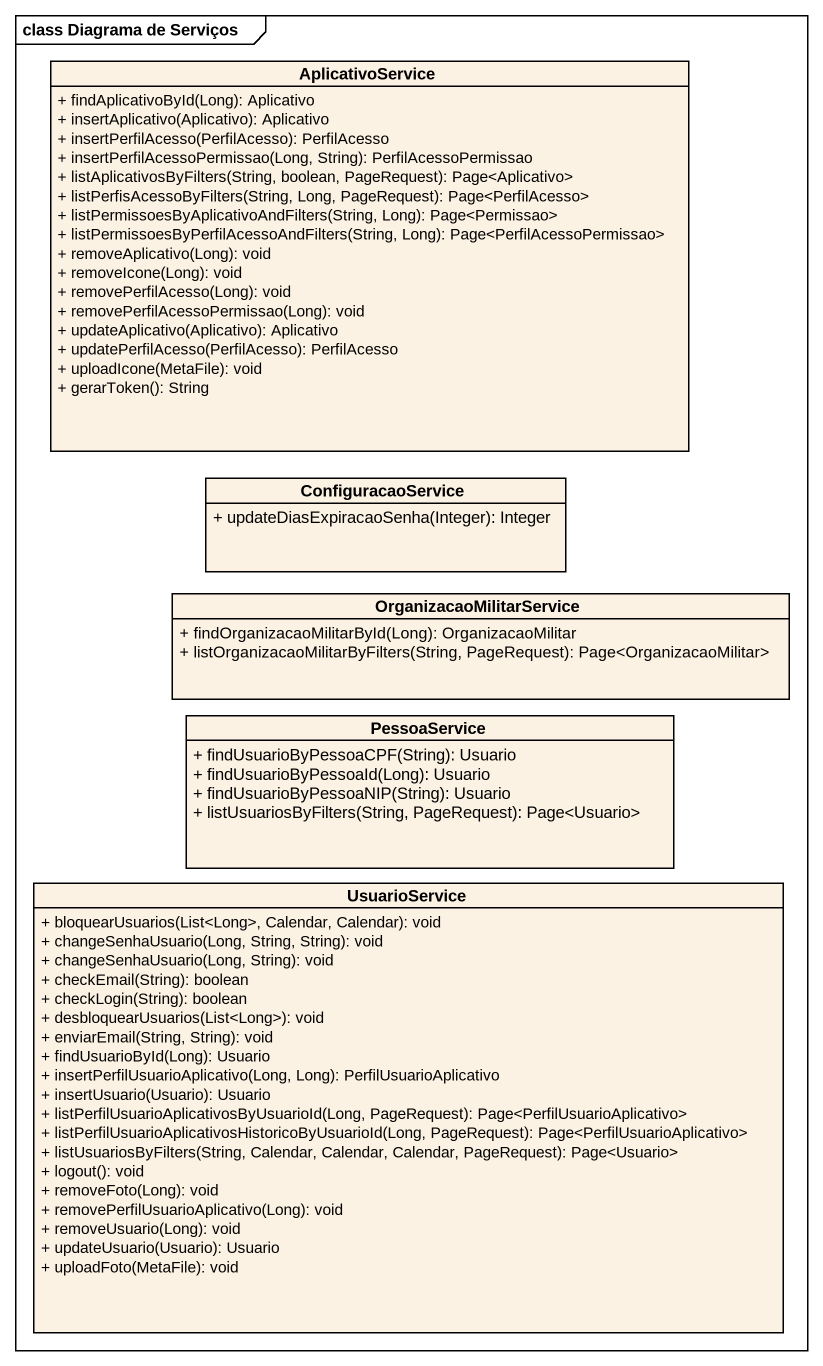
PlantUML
@startuml
mainframe class Diagrama de Serviços
hide circle
hide empty members
skinparam classAttributeIconSize 0
class AplicativoService {
  + findAplicativoById(Long): Aplicativo
  + insertAplicativo(Aplicativo): Aplicativo
  + insertPerfilAcesso(PerfilAcesso): PerfilAcesso
  + insertPerfilAcessoPermissao(Long, String): PerfilAcessoPermissao
  + listAplicativosByFilters(String, boolean, PageRequest): Page<Aplicativo>
  + listPerfisAcessoByFilters(String, Long, PageRequest): Page<PerfilAcesso>
  + listPermissoesByAplicativoAndFilters(String, Long): Page<Permissao>
  + listPermissoesByPerfilAcessoAndFilters(String, Long): Page<PerfilAcessoPermissao>
  + removeAplicativo(Long): void
  + removeIcone(Long): void
  + removePerfilAcesso(Long): void
  + removePerfilAcessoPermissao(Long): void
  + updateAplicativo(Aplicativo): Aplicativo
  + updatePerfilAcesso(PerfilAcesso): PerfilAcesso
  + uploadIcone(MetaFile): void
  + gerarToken(): String
}
class ConfiguracaoService {
  + updateDiasExpiracaoSenha(Integer): Integer
}
class OrganizacaoMilitarService {
  + findOrganizacaoMilitarById(Long): OrganizacaoMilitar
  + listOrganizacaoMilitarByFilters(String, PageRequest): Page<OrganizacaoMilitar>
}
class PessoaService {
  + findUsuarioByPessoaCPF(String): Usuario
  + findUsuarioByPessoaId(Long): Usuario
  + findUsuarioByPessoaNIP(String): Usuario
  + listUsuariosByFilters(String, PageRequest): Page<Usuario>
}
class UsuarioService {
  + bloquearUsuarios(List<Long>, Calendar, Calendar): void
  + changeSenhaUsuario(Long, String, String): void
  + changeSenhaUsuario(Long, String): void
  + checkEmail(String): boolean
  + checkLogin(String): boolean
  + desbloquearUsuarios(List<Long>): void
  + enviarEmail(String, String): void
  + findUsuarioById(Long): Usuario
  + insertPerfilUsuarioAplicativo(Long, Long): PerfilUsuarioAplicativo
  + insertUsuario(Usuario): Usuario
  + listPerfilUsuarioAplicativosByUsuarioId(Long, PageRequest): Page<PerfilUsuarioAplicativo>
  + listPerfilUsuarioAplicativosHistoricoByUsuarioId(Long, PageRequest): Page<PerfilUsuarioAplicativo>
  + listUsuariosByFilters(String, Calendar, Calendar, Calendar, PageRequest): Page<Usuario>
  + logout(): void
  + removeFoto(Long): void
  + removePerfilUsuarioAplicativo(Long): void
  + removeUsuario(Long): void
  + updateUsuario(Usuario): Usuario
  + uploadFoto(MetaFile): void
}
@enduml
